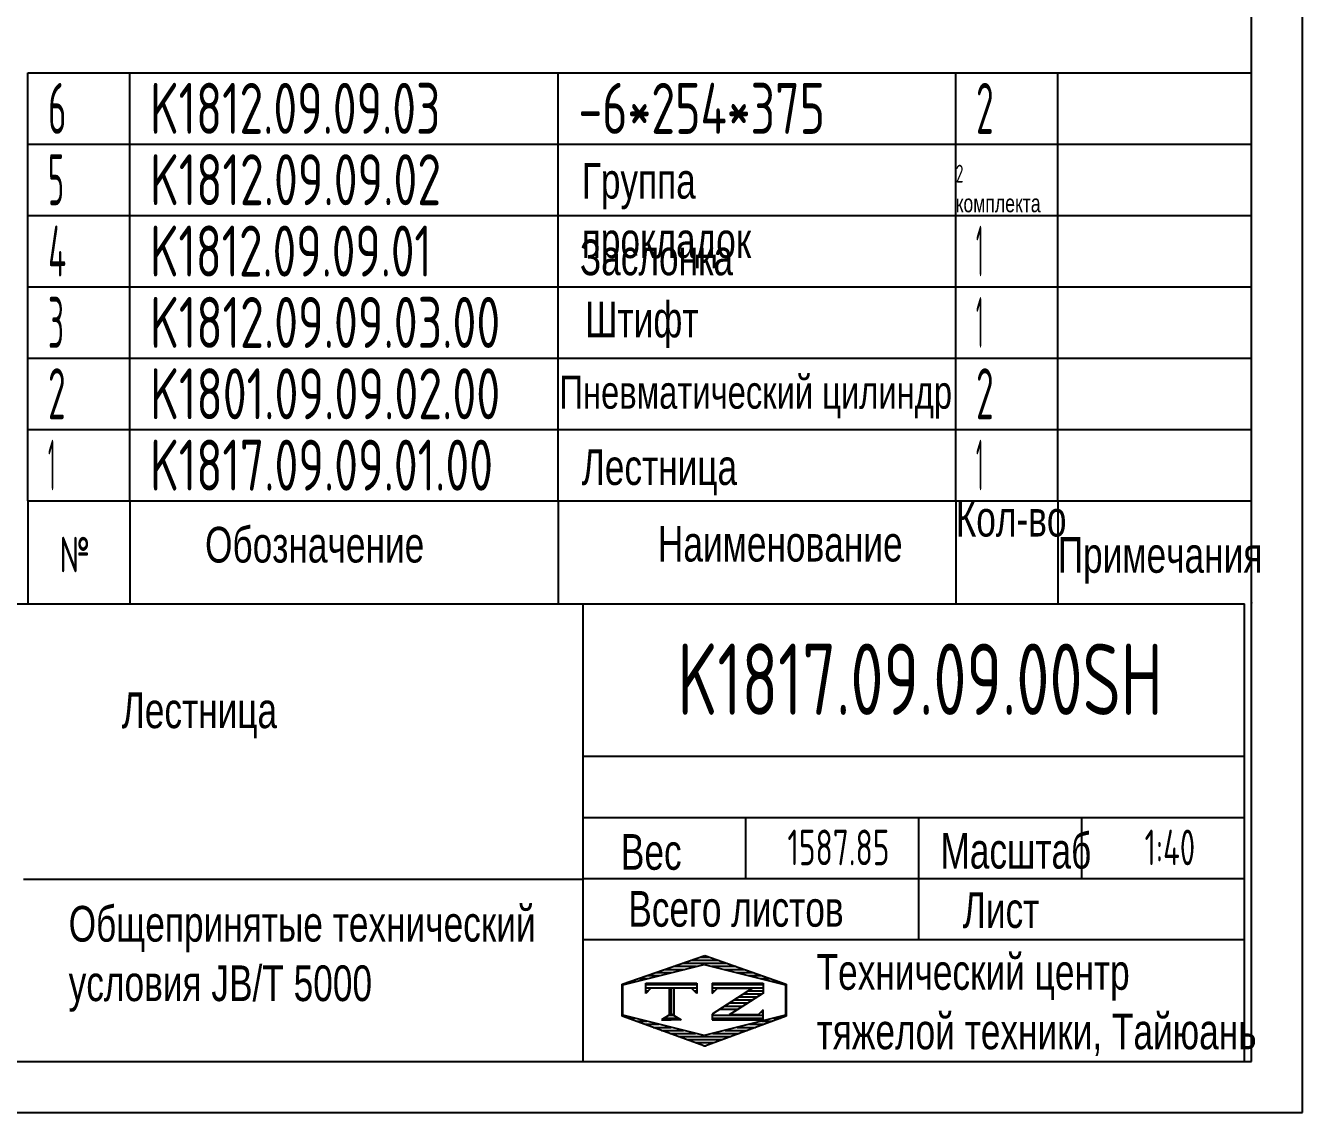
# Model space of a CAD drawing. Header units: millimetres. Extents: x 0 to 16800, y 0 to 11880.
# Drawn here: x 11791 to 16800, y 0 to 4265 of the extents above; entities that cross this region are included whole.
import ezdxf
from ezdxf.enums import TextEntityAlignment as Align

# ---------------------------------------------------------------- set-up
doc = ezdxf.new("R2010")
doc.units = ezdxf.units.MM
doc.header["$LTSCALE"] = 400
for name, color, linetype in [('01', 7, 'Continuous'), ('02', 1, 'Continuous'), ('11', 3, 'Continuous'), ('THICK', 7, 'Continuous')]:
    doc.layers.add(name, color=color, linetype=linetype)
doc.styles.get("Standard").update_dxf_attribs({"font": 'isocp', "width": 0.707, "bigfont": 'intecad.shx'})

# ---------------------------------------------------------------- blocks, each defined once
blk = doc.blocks.new('*U139')
at = {"layer": '01'}
for points in [[(415, 5), (415, 292)], [(25, 5), (415, 5)]]:
    blk.add_lwpolyline(points, dxfattribs=at)
at = {"layer": '02'}
for points in [[(420, 0), (420, 297)], [(0, 0), (420, 0)]]:
    blk.add_lwpolyline(points, dxfattribs=at)
blk = doc.blocks.new('*U142')
at = {"layer": '01'}
for p, q in [((0, -280), (0, 0)), ((4800, -280), (4800, 0))]:
    blk.add_line(p, q, dxfattribs=at)
at = {"layer": '02'}
for p, q in [((0, 0), (400, 0)), ((400, -280), (400, 0)), ((400, 0), (2080, 0)), ((2080, -280), (2080, 0)), ((2080, 0), (3640, 0)), ((3640, -280), (3640, 0)), ((3640, 0), (4040, 0)), ((4040, -280), (4040, 0)), ((4040, 0), (4800, 0))]:
    blk.add_line(p, q, dxfattribs=at)
blk = doc.blocks.new('*U143')
at = {"layer": '01'}
for p, q in [((0, -280), (0, 0)), ((4800, -280), (4800, 0))]:
    blk.add_line(p, q, dxfattribs=at)
at = {"layer": '02'}
for p, q in [((0, 0), (400, 0)), ((400, -280), (400, 0)), ((400, 0), (2080, 0)), ((2080, -280), (2080, 0)), ((2080, 0), (3640, 0)), ((3640, -280), (3640, 0)), ((3640, 0), (4040, 0)), ((4040, -280), (4040, 0)), ((4040, 0), (4800, 0))]:
    blk.add_line(p, q, dxfattribs=at)
blk = doc.blocks.new('*U144')
at = {"layer": '01'}
for p, q in [((0, -280), (0, 0)), ((4800, -280), (4800, 0))]:
    blk.add_line(p, q, dxfattribs=at)
at = {"layer": '02'}
for p, q in [((0, 0), (400, 0)), ((400, -280), (400, 0)), ((400, 0), (2080, 0)), ((2080, -280), (2080, 0)), ((2080, 0), (3640, 0)), ((3640, -280), (3640, 0)), ((3640, 0), (4040, 0)), ((4040, -280), (4040, 0)), ((4040, 0), (4800, 0))]:
    blk.add_line(p, q, dxfattribs=at)
blk = doc.blocks.new('*U145')
at = {"layer": '01'}
for p, q in [((0, -280), (0, 0)), ((4800, -280), (4800, 0))]:
    blk.add_line(p, q, dxfattribs=at)
at = {"layer": '02'}
for p, q in [((0, 0), (400, 0)), ((400, -280), (400, 0)), ((400, 0), (2080, 0)), ((2080, -280), (2080, 0)), ((2080, 0), (3640, 0)), ((3640, -280), (3640, 0)), ((3640, 0), (4040, 0)), ((4040, -280), (4040, 0)), ((4040, 0), (4800, 0))]:
    blk.add_line(p, q, dxfattribs=at)
blk = doc.blocks.new('*U146')
at = {"layer": '01'}
for p, q in [((0, -280), (0, 0)), ((4800, -280), (4800, 0))]:
    blk.add_line(p, q, dxfattribs=at)
at = {"layer": '02'}
for p, q in [((0, 0), (400, 0)), ((400, -280), (400, 0)), ((400, 0), (2080, 0)), ((2080, -280), (2080, 0)), ((2080, 0), (3640, 0)), ((3640, -280), (3640, 0)), ((3640, 0), (4040, 0)), ((4040, -280), (4040, 0)), ((4040, 0), (4800, 0))]:
    blk.add_line(p, q, dxfattribs=at)
blk = doc.blocks.new('*U147')
at = {"layer": '01'}
for p, q in [((0, -280), (0, 0)), ((0, 0), (400, 0)), ((400, 0), (2080, 0)), ((2080, 0), (3640, 0)), ((3640, 0), (4040, 0)), ((4040, 0), (4800, 0)), ((4800, -280), (4800, 0))]:
    blk.add_line(p, q, dxfattribs=at)
at = {"layer": '02'}
for p, q in [((400, -280), (400, 0)), ((2080, -280), (2080, 0)), ((3640, -280), (3640, 0)), ((4040, -280), (4040, 0))]:
    blk.add_line(p, q, dxfattribs=at)
blk = doc.blocks.new('*X151')
at = {"color": 0}
for p, q in [((127.06, 7.8), (132.06, 7.8)), ((127.06, 7.5), (132.06, 7.5)), ((127.06, 7.2), (127.32, 7.2)), ((129.23, 6.3), (131.04, 6.3)), ((129.7, 6.6), (131.51, 6.6)), ((130.16, 6.9), (131.98, 6.9)), ((130.62, 7.2), (132.06, 7.2)), ((127.84, 5.4), (129.64, 5.4)), ((128.3, 5.7), (130.1, 5.7)), ((128.77, 6), (130.57, 6))]:
    blk.add_line(p, q, dxfattribs=at)
blk = doc.blocks.new('*X152')
at = {"color": 0}
for p, q in [((131.84, 5.1), (132.06, 5.1)), ((127.06, 4.8), (132.06, 4.8)), ((127.06, 4.5), (132.06, 4.5))]:
    blk.add_line(p, q, dxfattribs=at)
blk = doc.blocks.new('*X150')
at = {"color": 0}
for p, q in [((122.34, 4.5), (123.72, 4.5)), ((122.82, 4.8), (123.24, 4.8))]:
    blk.add_line(p, q, dxfattribs=at)
blk = doc.blocks.new('*X149')
at = {"color": 0}
for p, q in [((120.53, 7.8), (125.53, 7.8)), ((120.53, 7.5), (125.53, 7.5)), ((120.53, 7.2), (120.79, 7.2)), ((125.27, 7.2), (125.53, 7.2))]:
    blk.add_line(p, q, dxfattribs=at)
blk = doc.blocks.new('*X148')
at = {"color": 0}
for p, q in [((124.97, 10.2), (127.67, 10.2)), ((125.83, 10.5), (126.82, 10.5)), ((121.52, 9), (123.12, 9)), ((122.38, 9.3), (124.32, 9.3)), ((123.24, 9.6), (125.52, 9.6)), ((124.1, 9.9), (128.52, 9.9)), ((127.02, 9.6), (129.37, 9.6)), ((128.22, 9.3), (130.22, 9.3)), ((129.42, 9), (131.07, 9)), ((118.22, 7.8), (118.32, 7.8)), ((118.94, 8.1), (119.52, 8.1)), ((119.8, 8.4), (120.72, 8.4)), ((120.66, 8.7), (121.92, 8.7)), ((130.62, 8.7), (131.92, 8.7)), ((131.82, 8.4), (132.77, 8.4)), ((133.02, 8.1), (133.62, 8.1)), ((134.22, 7.8), (134.32, 7.8)), ((118.22, 7.5), (118.27, 7.5)), ((118.22, 7.2), (118.27, 7.2)), ((118.22, 6.9), (118.27, 6.9)), ((118.22, 6.6), (118.27, 6.6)), ((118.22, 6.3), (118.27, 6.3)), ((134.27, 7.5), (134.32, 7.5)), ((134.27, 7.2), (134.32, 7.2)), ((134.27, 6.9), (134.32, 6.9)), ((134.27, 6.6), (134.32, 6.6)), ((134.27, 6.3), (134.32, 6.3)), ((118.22, 6), (118.27, 6)), ((118.22, 5.7), (118.27, 5.7)), ((118.22, 5.4), (118.27, 5.4)), ((118.22, 5.1), (118.27, 5.1)), ((134.27, 6), (134.32, 6)), ((134.27, 5.7), (134.32, 5.7)), ((134.27, 5.4), (134.32, 5.4)), ((134.27, 5.1), (134.32, 5.1)), ((118.22, 4.8), (118.27, 4.8)), ((118.79, 4.5), (119.42, 4.5)), ((119.61, 4.2), (120.62, 4.2)), ((120.43, 3.9), (121.82, 3.9)), ((130.72, 3.9), (132.14, 3.9)), ((131.92, 4.2), (132.95, 4.2)), ((133.12, 4.5), (133.76, 4.5)), ((134.27, 4.8), (134.32, 4.8)), ((121.26, 3.6), (123.02, 3.6)), ((122.08, 3.3), (124.22, 3.3)), ((122.91, 3), (125.42, 3)), ((123.73, 2.7), (128.89, 2.7)), ((127.12, 3), (129.7, 3)), ((128.32, 3.3), (130.51, 3.3)), ((129.52, 3.6), (131.32, 3.6)), ((124.55, 2.4), (128.07, 2.4)), ((125.38, 2.1), (127.26, 2.1)), ((126.2, 1.8), (126.45, 1.8))]:
    blk.add_line(p, q, dxfattribs=at)

msp = doc.modelspace()

# ---------------------------------------------------------------- linework, layer by layer
at = {"layer": '01'}
for p, q in [((11800, 2400), (16600, 2400)), ((11800, 2400), (11800, 1996.256)), ((12200, 2400), (12200, 1996.256)), ((13880, 2400), (13880, 1996.256)), ((15440, 2400), (15440, 1996.256)), ((15840, 2400), (15840, 1996.256))]:
    msp.add_line(p, q, dxfattribs=at)
msp.add_point((16600, 2000), dxfattribs=at)
at = {"layer": 'THICK'}
for p, q in [((9387.9068, 1996.256), (16572.9308, 1996.256)), ((13978.3388, 200), (13978.3388, 1996.256)), ((16572.9308, 200), (16572.9308, 1996.256)), ((13978.3388, 1397.504), (16572.9308, 1397.504)), ((13978.3388, 1158.0032), (16572.9308, 1158.0032)), ((14617.0076, 918.5024), (14617.0076, 1158.0032)), ((15295.5932, 679.0016), (15295.5932, 1158.0032)), ((15934.262, 918.5024), (15934.262, 1158.0032)), ((11782.9148, 915.0423), (13978.3388, 915.0423)), ((13978.3388, 918.5024), (16572.9308, 918.5024)), ((13978.3388, 679.0016), (16572.9308, 679.0016)), ((9387.9068, 200), (16572.9308, 200))]:
    msp.add_line(p, q, dxfattribs=at)
at = {"layer": 'THICK', "color": 3}
for p, q in [((14132.1013, 503.6106), (14455.6286, 616.295)), ((14455.6286, 616.295), (14774.9543, 503.6106)), ((14134.2021, 501.0729), (14453.5365, 580.9065)), ((14453.5365, 580.9065), (14772.8709, 501.0729)), ((14132.1013, 378.1212), (14132.1013, 503.6106)), ((14134.2021, 381.3225), (14134.2021, 501.0729)), ((14224.3735, 467.4153), (14224.3735, 507.3321)), ((14224.3735, 507.3321), (14423.9575, 507.3321)), ((14423.9575, 507.3321), (14423.9575, 467.4153)), ((14485.073, 507.3321), (14485.073, 467.4153)), ((14485.073, 507.3321), (14684.657, 507.3321)), ((14684.657, 507.3321), (14684.657, 467.4153)), ((14772.8709, 501.0729), (14772.8709, 381.3225)), ((14774.9543, 503.6106), (14774.9543, 378.1212)), ((14244.3319, 487.3737), (14224.3735, 467.4153)), ((14403.9991, 487.3737), (14244.3319, 487.3737)), ((14315.4312, 487.5643), (14315.4312, 378.0812)), ((14324.1628, 487.5643), (14324.1628, 378.0812)), ((14334.1417, 487.5643), (14334.1417, 378.0812)), ((14423.9575, 467.4153), (14403.9991, 487.3737)), ((14485.073, 467.4153), (14505.0314, 487.3737)), ((14642.2411, 487.3737), (14485.073, 385.6842)), ((14505.0314, 487.3737), (14642.2411, 487.3737)), ((14684.6515, 467.7965), (14582.4021, 402.3569)), ((14582.4021, 402.3569), (14551.897, 382.8337)), ((14684.6515, 402.7921), (14664.6931, 382.8337)), ((14684.6515, 362.8753), (14684.6515, 402.7921)), ((14455.6286, 260.3149), (14132.1013, 378.1212)), ((14453.5365, 301.4889), (14134.2021, 381.3225)), ((14324.1628, 387.2048), (14285.4945, 362.8753)), ((14285.4945, 362.8753), (14324.1628, 362.8753)), ((14324.1628, 387.2048), (14362.8312, 362.8753)), ((14362.8312, 362.8753), (14324.1628, 362.8753)), ((14772.8709, 381.3225), (14453.5365, 301.4889)), ((14774.9543, 378.1212), (14455.6286, 260.3149)), ((14485.073, 385.6842), (14485.073, 362.8753)), ((14485.073, 362.8753), (14684.6515, 362.8753)), ((14664.6931, 382.8337), (14551.897, 382.8337))]:
    msp.add_line(p, q, dxfattribs=at)

# ---------------------------------------------------------------- block references
at = {"layer": '01', "xscale": 40, "yscale": 40, "zscale": 40}
msp.add_blockref('*U139', (0, 0), dxfattribs=at)
at = {"layer": '01'}
for name, p in [('*U147', (11800, 4080)), ('*U146', (11800, 3800)), ('*U145', (11800, 3520)), ('*U144', (11800, 3240)), ('*U143', (11800, 2960)), ('*U142', (11800, 2680))]:
    msp.add_blockref(name, p, dxfattribs=at)
at = {"layer": 'THICK', "color": 3, "xscale": 39.91680000000042, "yscale": 39.91679999999997, "zscale": 39.91680000000001}
for name in ['*X148', '*X149', '*X151', '*X150', '*X152']:
    msp.add_blockref(name, (9413.1523, 190.2473), dxfattribs=at)

# ---------------------------------------------------------------- texts
at = {"layer": '01', "attachment_point": 1}
for s, insert, char_height, width in [('{\\fArial|b0|i0|c204|p34;\\C3;Группа прокладок}', (13973.0583, 3725.9528), 140, 3.487162), ('{\\Fisocp,intecad|c204;\\C3;2 \\fArial|b0|i0|c204|p34;комплекта}', (15440, 3718.9845), 70, 56.947467), ('{\\fArial|b0|i0|c204|p34;\\C3;Заслонка}', (13965.8577, 3425.3266), 140, 3.487162), ('{\\fArial|b0|i0|c204|p34;\\C3;Лестница}', (13972.832, 2602.3309), 140, 6.974323), ('{\\Fisocp,intecad|c204;№}', (11924.8205, 2258.8648), 140, 11.729727), ('{\\fArial|b0|i0|c204|p34;Вес}', (14126.5222, 1092.3209), 140, 9.71763)]:
    msp.add_mtext(s, dxfattribs=dict(at, insert=insert, char_height=char_height, width=width))
for s, insert, char_height in [('{\\fArial|b0|i0|c204|p34;\\C3;Штифт}', (13986.7806, 3181.4358), 140), ('{\\fArial|b0|i0|c204|p34;\\C3;Пневматический цилиндр}', (13885.653, 2891.5157), 130), ('{\\fArial|b0|i0|c204|p34;Кол-во}', (15440, 2400), 140), ('{\\fArial|b0|i0|c204|p34;Обозначение}', (12495.6649, 2297.93), 140), ('{\\fArial|b0|i0|c204|p34;Наименование}', (14271.7958, 2301.7921), 140), ('{\\fArial|b0|i0|c204|p34;Примечания}', (15840, 2257.6126), 140), ('{\\fArial|b0|i0|c204|p34;\\C3;Лестница}', (12168.5099, 1648.0544), 140), ('{\\fArial|b0|i0|c204|p34;Масштаб}', (15380.1018, 1097.1755), 140), ('{\\fArial|b0|i0|c204|p34;Всего листов}', (14155.6752, 869.0071), 140), ('{\\fArial|b0|i0|c204|p34;Лист}', (15467.5609, 864.1524), 140), ('{\\fArial|b0|i0|c204|p34;Общепринятые технический\\Pусловия \\fArial|b0|i0|c0|p34;JB/T 5000}', (11960.6597, 810.4479), 140), ('{\\fArial|b0|i0|c204|p34;Технический центр\\Pтяжелой техники, Тайюань}', (14894.2182, 621.4201), 140)]:
    msp.add_mtext(s, dxfattribs=dict(at, insert=insert, char_height=char_height))
at = {"layer": '11'}
for s, height, width, p, p2 in [('6', 200, 0.600695, (11880, 3840), (11952.0361, 3840)), ('K1812.09.09.03', 200, 0.694072, (12280, 3840), (13418.7522, 3840)), ('-6*254*375', 200, 0.691831, (13960, 3840), (14927.377, 3840)), ('2', 200, 0.562593, (15520, 3840), (15588.643, 3840)), ('5', 200, 0.527686, (11880, 3560), (11942.417, 3560)), ('K1812.09.09.02', 200, 0.694102, (12280, 3560), (13421.3875, 3560)), ('4', 200, 0.543846, (11880, 3280), (11950.7, 3280)), ('K1812.09.09.01', 200, 0.69368, (12280, 3280), (13384.6152, 3280)), ('1', 200, 0.404, (15520, 3280), (15548.28, 3280)), ('3', 200, 0.527686, (11880, 3000), (11942.417, 3000)), ('K1812.09.09.03.00', 200, 0.696247, (12280, 3000), (13653.3865, 3000)), ('1', 200, 0.404, (15520, 3000), (15548.28, 3000)), ('2', 200, 0.562593, (11880, 2720), (11948.643, 2720)), ('K1801.09.09.02.00', 200, 0.696247, (12280, 2720), (13653.3865, 2720)), ('2', 200, 0.562593, (15520, 2720), (15588.643, 2720)), ('1', 200, 0.404, (11880, 2440), (11908.28, 2440)), ('K1817.09.09.01.00', 200, 0.696025, (12280, 2440), (13625.1065, 2440)), ('1', 200, 0.404, (15520, 2440), (15548.28, 2440)), ('K1817.09.09.00SH', 280, 0.696136, (14348.6054, 1560), (16251.3946, 1560)), ('1587.85', 140, 0.681698, (14779.9901, 970), (15180.0099, 970)), ('1:40', 140, 0.657692, (16180.981, 970), (16379.019, 970))]:
    msp.add_text(s, height=height, dxfattribs=dict(at, width=width)).set_placement(p, p2, align=Align.FIT)

doc.saveas('drawing.dxf')
